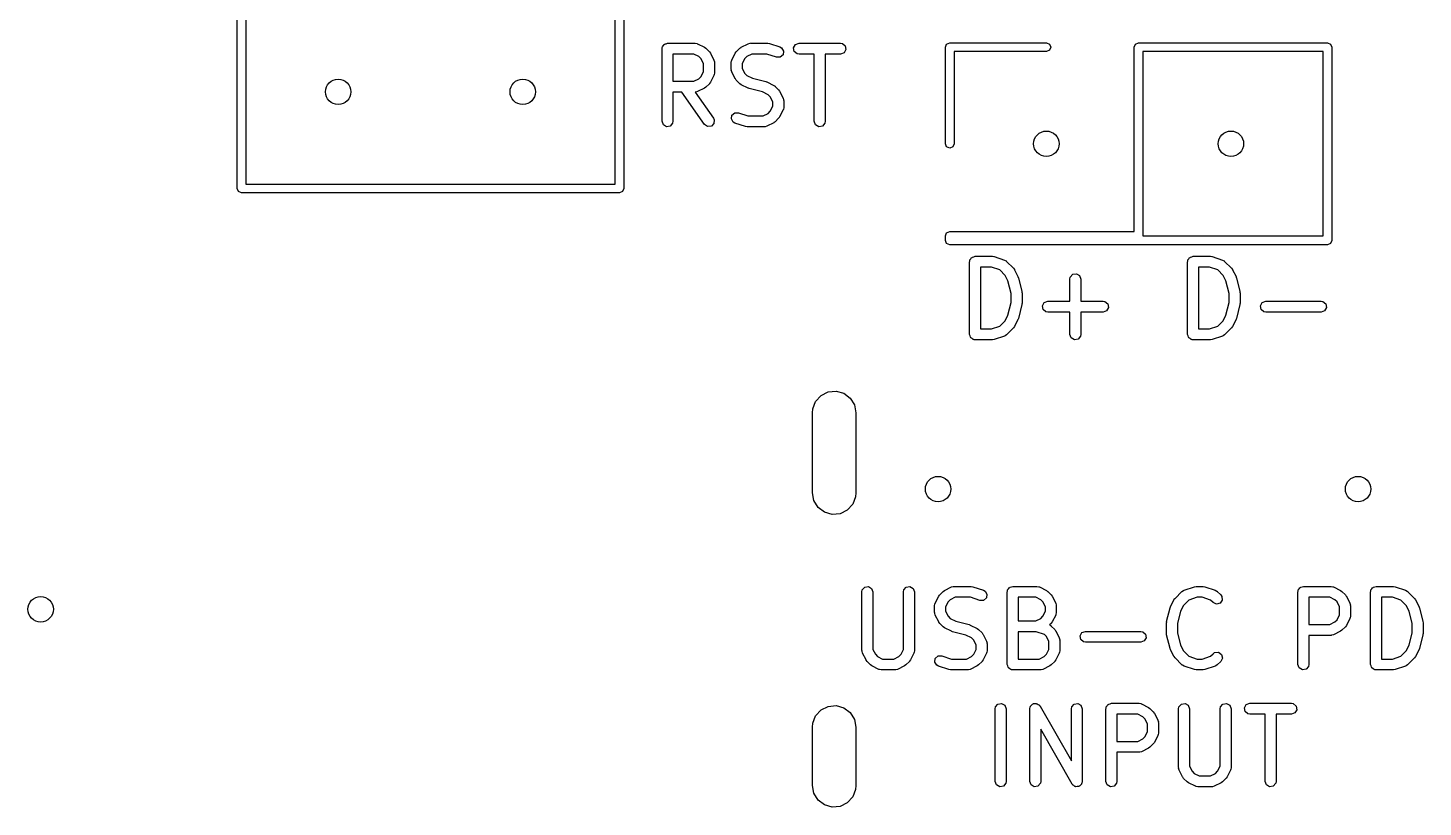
# Model space of a CAD drawing. Extents: x 0.22 to 1.79, y 0.29 to 2.17.
# Drawn here: x 0.393 to 1.149, y 0.293 to 0.715 of the extents above; entities that cross this region are included whole.
import ezdxf

# ---------------------------------------------------------------- set-up
doc = ezdxf.new("R2010")
doc.units = 0
doc.header["$MEASUREMENT"] = 0
doc.layers.add('BLACK', color=7, linetype='CONTINUOUS')

msp = doc.modelspace()

# ---------------------------------------------------------------- linework, layer by layer
at = {"layer": 'BLACK', "linetype": 'CONTINUOUS'}
for p, q in [((0.71122, 0.630512), (0.71122, 1.33051)), ((0.715945, 1.33287), (0.715945, 0.62815)), ((0.506496, 0.62815), (0.506496, 1.23051)), ((0.51122, 1.22815), (0.51122, 0.630512)), ((0.736684, 0.703878), (0.736752, 0.704262)), ((0.736684, 0.664508), (0.736684, 0.703878)), ((0.736729, 0.704391), (0.736795, 0.704505)), ((0.736752, 0.704262), (0.736729, 0.704391)), ((0.736795, 0.704505), (0.736862, 0.704888)), ((0.736862, 0.704888), (0.737355, 0.705476)), ((0.737355, 0.705476), (0.737739, 0.70614)), ((0.737739, 0.70614), (0.737989, 0.706232)), ((0.737989, 0.706232), (0.738161, 0.706436)), ((0.738161, 0.706436), (0.738916, 0.706569)), ((0.738916, 0.706569), (0.739637, 0.706831)), ((0.739637, 0.706831), (0.754635, 0.706831)), ((0.754635, 0.706831), (0.755645, 0.706653)), ((0.755645, 0.706653), (0.75578, 0.70654)), ((0.75578, 0.70654), (0.755956, 0.706519)), ((0.755956, 0.706519), (0.759705, 0.704645)), ((0.759705, 0.704645), (0.760414, 0.704119)), ((0.760414, 0.704119), (0.760473, 0.704092)), ((0.760473, 0.704092), (0.762347, 0.702217)), ((0.776919, 0.702217), (0.778794, 0.704092)), ((0.778794, 0.704092), (0.779517, 0.704598)), ((0.779517, 0.704598), (0.779561, 0.704645)), ((0.779561, 0.704645), (0.783311, 0.706519)), ((0.783311, 0.706519), (0.784294, 0.706812)), ((0.784294, 0.706812), (0.784465, 0.706771)), ((0.784465, 0.706771), (0.784631, 0.706831)), ((0.784631, 0.706831), (0.794005, 0.706831)), ((0.794005, 0.706831), (0.794875, 0.706678)), ((0.794875, 0.706678), (0.794939, 0.70668)), ((0.794939, 0.70668), (0.800563, 0.704805)), ((0.800563, 0.704805), (0.801465, 0.704317)), ((0.801465, 0.704317), (0.802522, 0.702596)), ((0.80797, 0.704391), (0.80898, 0.70614)), ((0.808321, 0.702402), (0.80797, 0.704391)), ((0.80898, 0.70614), (0.810878, 0.706831)), ((0.810878, 0.706831), (0.833375, 0.706831)), ((0.833375, 0.706831), (0.834385, 0.706653)), ((0.834385, 0.706653), (0.835932, 0.705355)), ((0.836283, 0.703366), (0.835273, 0.701617)), ((0.835932, 0.705355), (0.836283, 0.703366)), ((0.890157, 0.704724), (0.890849, 0.706395)), ((0.890157, 0.652362), (0.890157, 0.704724)), ((0.890849, 0.706395), (0.89252, 0.707087)), ((0.89252, 0.707087), (0.944882, 0.707087)), ((0.944882, 0.707087), (0.946552, 0.706395)), ((0.946552, 0.703054), (0.944882, 0.702362)), ((0.946552, 0.706395), (0.947244, 0.704724)), ((0.947244, 0.704724), (0.946552, 0.703054)), ((0.99252, 0.704724), (0.993212, 0.706395)), ((0.99252, 0.604724), (0.99252, 0.704724)), ((0.993212, 0.706395), (0.994882, 0.707087)), ((0.994882, 0.707087), (1.09724, 0.707087)), ((1.09724, 0.707087), (1.09891, 0.706395)), ((1.09891, 0.706395), (1.09961, 0.704724)), ((1.09961, 0.704724), (1.09961, 0.6)), ((0.753938, 0.700926), (0.74259, 0.700926)), ((0.74259, 0.700926), (0.74259, 0.686209)), ((0.756636, 0.699577), (0.753938, 0.700926)), ((0.757833, 0.69838), (0.756636, 0.699577)), ((0.759181, 0.695682), (0.757833, 0.69838)), ((0.759181, 0.691452), (0.759181, 0.695682)), ((0.762347, 0.702217), (0.762854, 0.701494)), ((0.762854, 0.701494), (0.7629, 0.701449)), ((0.7629, 0.701449), (0.764775, 0.6977)), ((0.764775, 0.6977), (0.765068, 0.696717)), ((0.765068, 0.696717), (0.765026, 0.696545)), ((0.765026, 0.696545), (0.765087, 0.696379)), ((0.765087, 0.696379), (0.765087, 0.690755)), ((0.77418, 0.696379), (0.774358, 0.697389)), ((0.77418, 0.69263), (0.77418, 0.696379)), ((0.774358, 0.697389), (0.774471, 0.697525)), ((0.774471, 0.697525), (0.774491, 0.6977)), ((0.774491, 0.6977), (0.776366, 0.701449)), ((0.776366, 0.701449), (0.776892, 0.702159)), ((0.776892, 0.702159), (0.776919, 0.702217)), ((0.781434, 0.69838), (0.780085, 0.695682)), ((0.780085, 0.695682), (0.780085, 0.693327)), ((0.782631, 0.699577), (0.781434, 0.69838)), ((0.785328, 0.700926), (0.782631, 0.699577)), ((0.793526, 0.700926), (0.785328, 0.700926)), ((0.798696, 0.699202), (0.793526, 0.700926)), ((0.800715, 0.699258), (0.798696, 0.699202)), ((0.802226, 0.700598), (0.800715, 0.699258)), ((0.802522, 0.702596), (0.802226, 0.700598)), ((0.809868, 0.701104), (0.808321, 0.702402)), ((0.810878, 0.700926), (0.809868, 0.701104)), ((0.819174, 0.700926), (0.810878, 0.700926)), ((0.819174, 0.664508), (0.819174, 0.700926)), ((0.833375, 0.700926), (0.825079, 0.700926)), ((0.825079, 0.700926), (0.825079, 0.664508)), ((0.835273, 0.701617), (0.833375, 0.700926)), ((0.944882, 0.702362), (0.894882, 0.702362)), ((0.894882, 0.702362), (0.894882, 0.652362)), ((0.997244, 0.702362), (0.997244, 0.602362)), ((1.09488, 0.702362), (0.997244, 0.702362)), ((1.09488, 0.602362), (1.09488, 0.702362)), ((0.756635, 0.687558), (0.757833, 0.688755)), ((0.757833, 0.688755), (0.759181, 0.691452)), ((0.764775, 0.689435), (0.7629, 0.685685)), ((0.764795, 0.68961), (0.764775, 0.689435)), ((0.764909, 0.689745), (0.764795, 0.68961)), ((0.765087, 0.690755), (0.764909, 0.689745)), ((0.77424, 0.692464), (0.77418, 0.69263)), ((0.774199, 0.692292), (0.77424, 0.692464)), ((0.774491, 0.691309), (0.774199, 0.692292)), ((0.776366, 0.68756), (0.774491, 0.691309)), ((0.780085, 0.693327), (0.781434, 0.690629)), ((0.781434, 0.690629), (0.782631, 0.689432)), ((0.782631, 0.689432), (0.785662, 0.687917)), ((0.785662, 0.687917), (0.792847, 0.686121)), ((0.74259, 0.686209), (0.753938, 0.686209)), ((0.747473, 0.680303), (0.74259, 0.680303)), ((0.74259, 0.680303), (0.74259, 0.664508)), ((0.759715, 0.662815), (0.747473, 0.680303)), ((0.753938, 0.686209), (0.756635, 0.687558)), ((0.754801, 0.680364), (0.754672, 0.680317)), ((0.754672, 0.680317), (0.764553, 0.666202)), ((0.754973, 0.680323), (0.754801, 0.680364)), ((0.755956, 0.680615), (0.754973, 0.680323)), ((0.759705, 0.68249), (0.755956, 0.680615)), ((0.759749, 0.682537), (0.759705, 0.68249)), ((0.760473, 0.683043), (0.759749, 0.682537)), ((0.762347, 0.684918), (0.760473, 0.683043)), ((0.762374, 0.684976), (0.762347, 0.684918)), ((0.7629, 0.685685), (0.762374, 0.684976)), ((0.776413, 0.687516), (0.776366, 0.68756)), ((0.776919, 0.686792), (0.776413, 0.687516)), ((0.778794, 0.684918), (0.776919, 0.686792)), ((0.778852, 0.68489), (0.778794, 0.684918)), ((0.779561, 0.684365), (0.778852, 0.68489)), ((0.783311, 0.68249), (0.779561, 0.684365)), ((0.78345, 0.682474), (0.783311, 0.68249)), ((0.783915, 0.682266), (0.78345, 0.682474)), ((0.7911, 0.68047), (0.783915, 0.682266)), ((0.794131, 0.678955), (0.7911, 0.68047)), ((0.792847, 0.686121), (0.793312, 0.685913)), ((0.793312, 0.685913), (0.793451, 0.685897)), ((0.793451, 0.685897), (0.7972, 0.684022)), ((0.7972, 0.684022), (0.797909, 0.683496)), ((0.797909, 0.683496), (0.797968, 0.683469)), ((0.797968, 0.683469), (0.799843, 0.681594)), ((0.799843, 0.681594), (0.800349, 0.680871)), ((0.800349, 0.680871), (0.800396, 0.680827)), ((0.800396, 0.680827), (0.80227, 0.677078)), ((0.795328, 0.677757), (0.794131, 0.678955)), ((0.796677, 0.67506), (0.795328, 0.677757)), ((0.796677, 0.672705), (0.796677, 0.67506)), ((0.80227, 0.677078), (0.802563, 0.676095)), ((0.802563, 0.676095), (0.802522, 0.675923)), ((0.802522, 0.675923), (0.802582, 0.675757)), ((0.802582, 0.675757), (0.802582, 0.672007)), ((0.764553, 0.666202), (0.764986, 0.665272)), ((0.764986, 0.665272), (0.76481, 0.66326)), ((0.774239, 0.665791), (0.774536, 0.667789)), ((0.775297, 0.66407), (0.774239, 0.665791)), ((0.774536, 0.667789), (0.776047, 0.669129)), ((0.776047, 0.669129), (0.778066, 0.669184)), ((0.778066, 0.669184), (0.783236, 0.667461)), ((0.783236, 0.667461), (0.791433, 0.667461)), ((0.791433, 0.667461), (0.794131, 0.66881)), ((0.794131, 0.66881), (0.795328, 0.670007)), ((0.795328, 0.670007), (0.796677, 0.672705)), ((0.799843, 0.66617), (0.797968, 0.664295)), ((0.79987, 0.666228), (0.799843, 0.66617)), ((0.800396, 0.666937), (0.79987, 0.666228)), ((0.80227, 0.670687), (0.800396, 0.666937)), ((0.802291, 0.670862), (0.80227, 0.670687)), ((0.802404, 0.670998), (0.802291, 0.670862)), ((0.802582, 0.672007), (0.802404, 0.670998)), ((0.737375, 0.66261), (0.736684, 0.664508)), ((0.739124, 0.6616), (0.737375, 0.66261)), ((0.741113, 0.661951), (0.739124, 0.6616)), ((0.742412, 0.663498), (0.741113, 0.661951)), ((0.74259, 0.664508), (0.742412, 0.663498)), ((0.76137, 0.661656), (0.759715, 0.662815)), ((0.763382, 0.661832), (0.76137, 0.661656)), ((0.76481, 0.66326), (0.763382, 0.661832)), ((0.776199, 0.663582), (0.775297, 0.66407)), ((0.781823, 0.661707), (0.776199, 0.663582)), ((0.781887, 0.661709), (0.781823, 0.661707)), ((0.782757, 0.661556), (0.781887, 0.661709)), ((0.79213, 0.661556), (0.782757, 0.661556)), ((0.792296, 0.661616), (0.79213, 0.661556)), ((0.792468, 0.661575), (0.792296, 0.661616)), ((0.793451, 0.661867), (0.792468, 0.661575)), ((0.7972, 0.663742), (0.793451, 0.661867)), ((0.797245, 0.663789), (0.7972, 0.663742)), ((0.797968, 0.664295), (0.797245, 0.663789)), ((0.819865, 0.66261), (0.819174, 0.664508)), ((0.821614, 0.6616), (0.819865, 0.66261)), ((0.823603, 0.661951), (0.821614, 0.6616)), ((0.824901, 0.663498), (0.823603, 0.661951)), ((0.825079, 0.664508), (0.824901, 0.663498)), ((0.890849, 0.650692), (0.890157, 0.652362)), ((0.89252, 0.65), (0.890849, 0.650692)), ((0.89419, 0.650692), (0.89252, 0.65)), ((0.894882, 0.652362), (0.89419, 0.650692)), ((0.507188, 0.626479), (0.506496, 0.62815)), ((0.506496, 0.62815), (0.506496, 0.62815)), ((0.51122, 0.630512), (0.71122, 0.630512)), ((0.715945, 0.62815), (0.715253, 0.626479)), ((0.508858, 0.625787), (0.507188, 0.626479)), ((0.713583, 0.625787), (0.508858, 0.625787)), ((0.715253, 0.626479), (0.713583, 0.625787)), ((0.890849, 0.604033), (0.89252, 0.604724)), ((0.89252, 0.604724), (0.99252, 0.604724)), ((0.890157, 0.602362), (0.890849, 0.604033)), ((0.890157, 0.6), (0.890157, 0.602362)), ((0.890849, 0.59833), (0.890157, 0.6)), ((0.89252, 0.597638), (0.890849, 0.59833)), ((1.09724, 0.597638), (0.89252, 0.597638)), ((0.997244, 0.602362), (1.09488, 0.602362)), ((1.09891, 0.59833), (1.09724, 0.597638)), ((1.09961, 0.6), (1.09891, 0.59833)), ((0.903487, 0.589403), (0.90398, 0.589991)), ((0.90398, 0.589991), (0.904364, 0.590655)), ((0.904364, 0.590655), (0.904614, 0.590746)), ((0.904614, 0.590746), (0.904785, 0.59095)), ((0.904785, 0.59095), (0.905541, 0.591083)), ((0.905541, 0.591083), (0.906262, 0.591346)), ((0.906262, 0.591346), (0.915636, 0.591346)), ((0.915636, 0.591346), (0.916505, 0.591192)), ((0.916505, 0.591192), (0.916569, 0.591194)), ((0.916569, 0.591194), (0.922194, 0.589319)), ((1.0216, 0.589403), (1.02209, 0.589991)), ((1.02209, 0.589991), (1.02247, 0.590655)), ((1.02247, 0.590655), (1.02272, 0.590746)), ((1.02272, 0.590746), (1.0229, 0.59095)), ((1.0229, 0.59095), (1.02365, 0.591083)), ((1.02365, 0.591083), (1.02437, 0.591346)), ((1.02437, 0.591346), (1.03375, 0.591346)), ((1.03375, 0.591346), (1.03462, 0.591192)), ((1.03462, 0.591192), (1.03468, 0.591194)), ((1.03468, 0.591194), (1.0403, 0.589319)), ((0.903309, 0.588393), (0.903377, 0.588776)), ((0.903309, 0.549023), (0.903309, 0.588393)), ((0.903354, 0.588906), (0.903419, 0.589019)), ((0.903377, 0.588776), (0.903354, 0.588906)), ((0.903419, 0.589019), (0.903487, 0.589403)), ((0.915156, 0.58544), (0.909214, 0.58544)), ((0.909214, 0.58544), (0.909214, 0.551976)), ((0.919665, 0.583937), (0.915156, 0.58544)), ((0.922583, 0.58102), (0.919665, 0.583937)), ((0.922194, 0.589319), (0.923095, 0.588831)), ((0.923095, 0.588831), (0.923188, 0.588681)), ((0.923188, 0.588681), (0.923348, 0.588606)), ((0.923348, 0.588606), (0.927097, 0.584857)), ((0.927097, 0.584857), (0.927604, 0.584133)), ((0.927604, 0.584133), (0.92765, 0.584089)), ((0.92765, 0.584089), (0.929525, 0.58034)), ((1.02142, 0.588393), (1.02149, 0.588776)), ((1.02142, 0.549023), (1.02142, 0.588393)), ((1.02146, 0.588906), (1.02153, 0.589019)), ((1.02149, 0.588776), (1.02146, 0.588906)), ((1.02153, 0.589019), (1.0216, 0.589403)), ((1.03327, 0.58544), (1.02732, 0.58544)), ((1.02732, 0.58544), (1.02732, 0.551976)), ((1.03778, 0.583937), (1.03327, 0.58544)), ((1.04069, 0.58102), (1.03778, 0.583937)), ((1.0403, 0.589319), (1.04121, 0.588831)), ((1.04121, 0.588831), (1.0413, 0.588681)), ((1.0413, 0.588681), (1.04146, 0.588606)), ((1.04146, 0.588606), (1.04521, 0.584857)), ((1.04521, 0.584857), (1.04571, 0.584133)), ((1.04571, 0.584133), (1.04576, 0.584089)), ((1.04576, 0.584089), (1.04764, 0.58034)), ((0.924098, 0.577989), (0.922583, 0.58102)), ((0.925806, 0.571157), (0.924098, 0.577989)), ((0.929525, 0.58034), (0.92967, 0.579851)), ((0.92967, 0.579851), (0.929749, 0.579735)), ((0.929749, 0.579735), (0.931624, 0.572236)), ((0.957677, 0.579019), (0.957855, 0.580029)), ((0.957677, 0.566974), (0.957677, 0.579019)), ((0.957855, 0.580029), (0.959154, 0.581576)), ((0.959154, 0.581576), (0.961143, 0.581927)), ((0.961143, 0.581927), (0.962892, 0.580917)), ((0.962892, 0.580917), (0.963583, 0.579019)), ((0.963583, 0.579019), (0.963583, 0.566974)), ((1.04221, 0.577989), (1.04069, 0.58102)), ((1.04392, 0.571157), (1.04221, 0.577989)), ((1.04764, 0.58034), (1.04778, 0.579851)), ((1.04778, 0.579851), (1.04786, 0.579735)), ((1.04786, 0.579735), (1.04973, 0.572236)), ((0.925806, 0.566259), (0.925806, 0.571157)), ((0.931624, 0.572236), (0.931665, 0.571648)), ((0.931665, 0.571648), (0.931712, 0.57152)), ((0.931712, 0.57152), (0.931712, 0.565896)), ((0.943734, 0.566283), (0.945632, 0.566974)), ((0.945632, 0.566974), (0.957677, 0.566974)), ((0.963583, 0.566974), (0.975628, 0.566974)), ((0.975628, 0.566974), (0.976638, 0.566796)), ((1.04392, 0.566259), (1.04392, 0.571157)), ((1.04973, 0.572236), (1.04978, 0.571648)), ((1.04978, 0.571648), (1.04982, 0.57152)), ((1.04982, 0.57152), (1.04982, 0.565896)), ((1.06184, 0.566283), (1.06374, 0.566974)), ((1.06374, 0.566974), (1.09374, 0.566974)), ((1.09374, 0.566974), (1.09475, 0.566796)), ((0.922583, 0.556396), (0.924098, 0.559427)), ((0.924098, 0.559427), (0.925806, 0.566259)), ((0.931624, 0.56518), (0.929749, 0.557681)), ((0.931712, 0.565896), (0.931609, 0.565315)), ((0.931609, 0.565315), (0.931624, 0.56518)), ((0.942724, 0.564534), (0.943734, 0.566283)), ((0.943075, 0.562545), (0.942724, 0.564534)), ((0.944622, 0.561246), (0.943075, 0.562545)), ((0.945632, 0.561068), (0.944622, 0.561246)), ((0.957677, 0.561068), (0.945632, 0.561068)), ((0.957677, 0.549023), (0.957677, 0.561068)), ((0.975628, 0.561068), (0.963583, 0.561068)), ((0.963583, 0.561068), (0.963583, 0.549023)), ((0.977526, 0.561759), (0.975628, 0.561068)), ((0.976638, 0.566796), (0.978185, 0.565497)), ((0.978536, 0.563508), (0.977526, 0.561759)), ((0.978185, 0.565497), (0.978536, 0.563508)), ((1.04069, 0.556396), (1.04221, 0.559427)), ((1.04221, 0.559427), (1.04392, 0.566259)), ((1.04973, 0.56518), (1.04786, 0.557681)), ((1.04982, 0.565896), (1.04972, 0.565315)), ((1.04972, 0.565315), (1.04973, 0.56518)), ((1.06083, 0.564534), (1.06184, 0.566283)), ((1.06118, 0.562545), (1.06083, 0.564534)), ((1.06273, 0.561246), (1.06118, 0.562545)), ((1.06374, 0.561068), (1.06273, 0.561246)), ((1.09374, 0.561068), (1.06374, 0.561068)), ((1.09564, 0.561759), (1.09374, 0.561068)), ((1.09475, 0.566796), (1.0963, 0.565497)), ((1.09665, 0.563508), (1.09564, 0.561759)), ((1.0963, 0.565497), (1.09665, 0.563508)), ((0.909214, 0.551976), (0.915156, 0.551976)), ((0.915156, 0.551976), (0.919665, 0.553478)), ((0.919665, 0.553478), (0.922583, 0.556396)), ((0.927097, 0.552559), (0.923348, 0.54881)), ((0.927125, 0.552618), (0.927097, 0.552559)), ((0.92765, 0.553327), (0.927125, 0.552618)), ((0.929525, 0.557076), (0.92765, 0.553327)), ((0.929541, 0.557215), (0.929525, 0.557076)), ((0.929749, 0.557681), (0.929541, 0.557215)), ((1.02732, 0.551976), (1.03327, 0.551976)), ((1.03327, 0.551976), (1.03778, 0.553478)), ((1.03778, 0.553478), (1.04069, 0.556396)), ((1.04521, 0.552559), (1.04146, 0.54881)), ((1.04523, 0.552618), (1.04521, 0.552559)), ((1.04576, 0.553327), (1.04523, 0.552618)), ((1.04764, 0.557076), (1.04576, 0.553327)), ((1.04765, 0.557215), (1.04764, 0.557076)), ((1.04786, 0.557681), (1.04765, 0.557215)), ((0.903571, 0.548302), (0.903309, 0.549023)), ((0.903705, 0.547546), (0.903571, 0.548302)), ((0.903909, 0.547375), (0.903705, 0.547546)), ((0.904, 0.547125), (0.903909, 0.547375)), ((0.904664, 0.546741), (0.904, 0.547125)), ((0.905252, 0.546248), (0.904664, 0.546741)), ((0.905635, 0.546181), (0.905252, 0.546248)), ((0.905749, 0.546115), (0.905635, 0.546181)), ((0.905878, 0.546138), (0.905749, 0.546115)), ((0.906262, 0.54607), (0.905878, 0.546138)), ((0.915636, 0.54607), (0.906262, 0.54607)), ((0.915696, 0.546092), (0.915636, 0.54607)), ((0.916569, 0.546222), (0.915696, 0.546092)), ((0.922194, 0.548096), (0.916569, 0.546222)), ((0.922332, 0.548206), (0.922194, 0.548096)), ((0.922508, 0.548222), (0.922332, 0.548206)), ((0.923348, 0.54881), (0.922508, 0.548222)), ((0.958368, 0.547125), (0.957677, 0.549023)), ((0.960117, 0.546115), (0.958368, 0.547125)), ((0.962106, 0.546466), (0.960117, 0.546115)), ((0.963405, 0.548013), (0.962106, 0.546466)), ((0.963583, 0.549023), (0.963405, 0.548013)), ((1.02168, 0.548302), (1.02142, 0.549023)), ((1.02181, 0.547546), (1.02168, 0.548302)), ((1.02202, 0.547375), (1.02181, 0.547546)), ((1.02211, 0.547125), (1.02202, 0.547375)), ((1.02277, 0.546741), (1.02211, 0.547125)), ((1.02336, 0.546248), (1.02277, 0.546741)), ((1.02375, 0.546181), (1.02336, 0.546248)), ((1.02386, 0.546115), (1.02375, 0.546181)), ((1.02399, 0.546138), (1.02386, 0.546115)), ((1.02437, 0.54607), (1.02399, 0.546138)), ((1.03375, 0.54607), (1.02437, 0.54607)), ((1.03381, 0.546092), (1.03375, 0.54607)), ((1.03468, 0.546222), (1.03381, 0.546092)), ((1.0403, 0.548096), (1.03468, 0.546222)), ((1.04044, 0.548206), (1.0403, 0.548096)), ((1.04062, 0.548222), (1.04044, 0.548206)), ((1.04146, 0.54881), (1.04062, 0.548222)), ((0.819879, 0.512714), (0.822804, 0.515921)), ((0.822804, 0.515921), (0.826689, 0.517856)), ((0.826689, 0.517856), (0.831011, 0.518257)), ((0.831011, 0.518257), (0.835186, 0.517069)), ((0.835186, 0.517069), (0.83865, 0.514453)), ((0.83865, 0.514453), (0.840935, 0.510763)), ((0.81811, 0.506496), (0.818311, 0.508666)), ((0.81811, 0.463189), (0.81811, 0.506496)), ((0.818311, 0.508666), (0.819879, 0.512714)), ((0.840935, 0.510763), (0.841732, 0.506496)), ((0.841732, 0.506496), (0.841732, 0.463189)), ((0.818908, 0.458922), (0.81811, 0.463189)), ((0.841732, 0.463189), (0.841531, 0.461019)), ((0.821193, 0.455232), (0.818908, 0.458922)), ((0.824657, 0.452616), (0.821193, 0.455232)), ((0.837039, 0.453764), (0.833154, 0.451829)), ((0.839963, 0.456971), (0.837039, 0.453764)), ((0.841531, 0.461019), (0.839963, 0.456971)), ((0.828831, 0.451428), (0.824657, 0.452616)), ((0.833154, 0.451829), (0.828831, 0.451428)), ((0.845004, 0.409456), (0.845182, 0.410466)), ((0.845004, 0.377585), (0.845004, 0.409456)), ((0.845182, 0.410466), (0.84648, 0.412013)), ((0.84648, 0.412013), (0.848469, 0.412364)), ((0.848469, 0.412364), (0.850218, 0.411354)), ((0.850218, 0.411354), (0.850909, 0.409456)), ((0.850909, 0.409456), (0.850909, 0.378282)), ((0.867501, 0.409456), (0.867679, 0.410466)), ((0.867501, 0.378282), (0.867501, 0.409456)), ((0.867679, 0.410466), (0.868977, 0.412013)), ((0.868977, 0.412013), (0.870966, 0.412364)), ((0.870966, 0.412364), (0.872716, 0.411354)), ((0.872716, 0.411354), (0.873406, 0.409456)), ((0.873406, 0.409456), (0.873406, 0.377585)), ((0.887113, 0.407794), (0.888988, 0.409669)), ((0.888988, 0.409669), (0.889711, 0.410175)), ((0.889711, 0.410175), (0.889756, 0.410222)), ((0.889756, 0.410222), (0.893505, 0.412097)), ((0.893505, 0.412097), (0.894488, 0.412389)), ((0.894488, 0.412389), (0.89466, 0.412348)), ((0.89466, 0.412348), (0.894826, 0.412409)), ((0.894826, 0.412409), (0.904199, 0.412409)), ((0.904199, 0.412409), (0.905069, 0.412255)), ((0.905069, 0.412255), (0.905133, 0.412257)), ((0.905133, 0.412257), (0.910757, 0.410382)), ((0.910757, 0.410382), (0.911659, 0.409894)), ((0.911659, 0.409894), (0.912717, 0.408173)), ((0.923744, 0.409456), (0.923811, 0.409839)), ((0.923744, 0.370086), (0.923744, 0.409456)), ((0.923789, 0.409969), (0.923854, 0.410082)), ((0.923811, 0.409839), (0.923789, 0.409969)), ((0.923854, 0.410082), (0.923922, 0.410466)), ((0.923922, 0.410466), (0.924415, 0.411054)), ((0.924415, 0.411054), (0.924799, 0.411718)), ((0.924799, 0.411718), (0.925049, 0.411809)), ((0.925049, 0.411809), (0.92522, 0.412013)), ((0.92522, 0.412013), (0.925976, 0.412146)), ((0.925976, 0.412146), (0.926697, 0.412409)), ((0.926697, 0.412409), (0.93982, 0.412409)), ((0.93982, 0.412409), (0.94083, 0.412231)), ((0.94083, 0.412231), (0.940965, 0.412117)), ((0.940965, 0.412117), (0.941141, 0.412097)), ((0.941141, 0.412097), (0.94489, 0.410222)), ((0.94489, 0.410222), (0.945599, 0.409696)), ((0.945599, 0.409696), (0.945657, 0.409669)), ((0.945657, 0.409669), (0.947532, 0.407794)), ((1.0146, 0.40592), (1.01835, 0.409669)), ((1.01835, 0.409669), (1.01919, 0.410257)), ((1.01919, 0.410257), (1.01936, 0.410273)), ((1.01936, 0.410273), (1.0195, 0.410382)), ((1.0195, 0.410382), (1.02513, 0.412257)), ((1.02513, 0.412257), (1.026, 0.412387)), ((1.026, 0.412387), (1.02606, 0.412409)), ((1.02606, 0.412409), (1.02981, 0.412409)), ((1.02981, 0.412409), (1.03068, 0.412255)), ((1.03068, 0.412255), (1.03074, 0.412257)), ((1.03074, 0.412257), (1.03637, 0.410382)), ((1.03637, 0.410382), (1.03727, 0.409894)), ((1.03727, 0.409894), (1.03736, 0.409744)), ((1.03736, 0.409744), (1.03752, 0.409669)), ((1.03752, 0.409669), (1.0394, 0.407794)), ((1.08122, 0.409456), (1.08129, 0.409839)), ((1.08122, 0.370086), (1.08122, 0.409456)), ((1.08127, 0.409969), (1.08133, 0.410082)), ((1.08129, 0.409839), (1.08127, 0.409969)), ((1.08133, 0.410082), (1.0814, 0.410466)), ((1.0814, 0.410466), (1.0819, 0.411054)), ((1.0819, 0.411054), (1.08228, 0.411718)), ((1.08228, 0.411718), (1.08253, 0.411809)), ((1.08253, 0.411809), (1.0827, 0.412013)), ((1.0827, 0.412013), (1.08346, 0.412146)), ((1.08346, 0.412146), (1.08418, 0.412409)), ((1.08418, 0.412409), (1.09918, 0.412409)), ((1.09918, 0.412409), (1.10018, 0.412231)), ((1.10018, 0.412231), (1.10032, 0.412117)), ((1.10032, 0.412117), (1.1005, 0.412097)), ((1.1005, 0.412097), (1.10425, 0.410222)), ((1.10425, 0.410222), (1.10495, 0.409696)), ((1.10495, 0.409696), (1.10501, 0.409669)), ((1.10501, 0.409669), (1.10689, 0.407794)), ((1.12059, 0.409456), (1.12066, 0.409839)), ((1.12059, 0.370086), (1.12059, 0.409456)), ((1.12064, 0.409969), (1.1207, 0.410082)), ((1.12066, 0.409839), (1.12064, 0.409969)), ((1.1207, 0.410082), (1.12077, 0.410466)), ((1.12077, 0.410466), (1.12127, 0.411054)), ((1.12127, 0.411054), (1.12165, 0.411718)), ((1.12165, 0.411718), (1.1219, 0.411809)), ((1.1219, 0.411809), (1.12207, 0.412013)), ((1.12207, 0.412013), (1.12283, 0.412146)), ((1.12283, 0.412146), (1.12355, 0.412409)), ((1.12355, 0.412409), (1.13292, 0.412409)), ((1.13292, 0.412409), (1.13379, 0.412255)), ((1.13379, 0.412255), (1.13385, 0.412257)), ((1.13385, 0.412257), (1.13948, 0.410382)), ((1.13948, 0.410382), (1.14038, 0.409894)), ((1.14038, 0.409894), (1.14047, 0.409744)), ((1.14047, 0.409744), (1.14063, 0.409669)), ((1.14063, 0.409669), (1.14438, 0.40592)), ((0.884374, 0.401957), (0.884552, 0.402967)), ((0.884374, 0.398207), (0.884374, 0.401957)), ((0.884552, 0.402967), (0.884665, 0.403102)), ((0.884665, 0.403102), (0.884686, 0.403277)), ((0.884686, 0.403277), (0.88656, 0.407027)), ((0.88656, 0.407027), (0.887086, 0.407736)), ((0.887086, 0.407736), (0.887113, 0.407794)), ((0.891628, 0.403957), (0.890279, 0.40126)), ((0.890279, 0.40126), (0.890279, 0.398904)), ((0.892825, 0.405154), (0.891628, 0.403957)), ((0.895523, 0.406503), (0.892825, 0.405154)), ((0.90372, 0.406503), (0.895523, 0.406503)), ((0.90889, 0.40478), (0.90372, 0.406503)), ((0.910909, 0.404835), (0.90889, 0.40478)), ((0.91242, 0.406175), (0.910909, 0.404835)), ((0.912717, 0.408173), (0.91242, 0.406175)), ((0.939123, 0.406503), (0.929649, 0.406503)), ((0.929649, 0.406503), (0.929649, 0.393661)), ((0.94182, 0.405154), (0.939123, 0.406503)), ((0.943018, 0.403957), (0.94182, 0.405154)), ((0.944366, 0.40126), (0.943018, 0.403957)), ((0.944366, 0.398904), (0.944366, 0.40126)), ((0.947532, 0.407794), (0.948038, 0.407071)), ((0.948038, 0.407071), (0.948085, 0.407027)), ((0.948085, 0.407027), (0.94996, 0.403277)), ((0.94996, 0.403277), (0.950252, 0.402294)), ((0.950252, 0.402294), (0.950211, 0.402123)), ((0.950211, 0.402123), (0.950272, 0.401957)), ((0.950272, 0.401957), (0.950272, 0.398207)), ((1.01007, 0.393299), (1.01195, 0.400798)), ((1.01195, 0.400798), (1.01215, 0.401264)), ((1.01215, 0.401264), (1.01217, 0.401403)), ((1.01217, 0.401403), (1.01404, 0.405152)), ((1.01404, 0.405152), (1.01457, 0.405861)), ((1.01457, 0.405861), (1.0146, 0.40592)), ((1.01911, 0.402083), (1.0176, 0.399052)), ((1.02203, 0.405), (1.01911, 0.402083)), ((1.02654, 0.406503), (1.02203, 0.405)), ((1.02933, 0.406503), (1.02654, 0.406503)), ((1.03384, 0.405), (1.02933, 0.406503)), ((1.03522, 0.403619), (1.03384, 0.405)), ((1.03705, 0.402765), (1.03522, 0.403619)), ((1.039, 0.403288), (1.03705, 0.402765)), ((1.04016, 0.404942), (1.039, 0.403288)), ((1.0394, 0.407794), (1.03998, 0.406954)), ((1.03998, 0.406954), (1.04016, 0.404942)), ((1.09848, 0.406503), (1.08713, 0.406503)), ((1.08713, 0.406503), (1.08713, 0.391786)), ((1.10118, 0.405154), (1.09848, 0.406503)), ((1.10237, 0.403957), (1.10118, 0.405154)), ((1.10372, 0.40126), (1.10237, 0.403957)), ((1.10372, 0.39703), (1.10372, 0.40126)), ((1.10689, 0.407794), (1.10739, 0.407071)), ((1.10739, 0.407071), (1.10744, 0.407027)), ((1.10744, 0.407027), (1.10932, 0.403277)), ((1.10932, 0.403277), (1.10961, 0.402294)), ((1.10961, 0.402294), (1.10957, 0.402123)), ((1.10957, 0.402123), (1.10963, 0.401957)), ((1.10963, 0.401957), (1.10963, 0.396333)), ((1.13244, 0.406503), (1.1265, 0.406503)), ((1.1265, 0.406503), (1.1265, 0.373039)), ((1.13695, 0.405), (1.13244, 0.406503)), ((1.13987, 0.402083), (1.13695, 0.405)), ((1.14138, 0.399052), (1.13987, 0.402083)), ((1.14438, 0.40592), (1.14489, 0.405196)), ((1.14489, 0.405196), (1.14494, 0.405152)), ((1.14494, 0.405152), (1.14681, 0.401403)), ((1.14681, 0.401403), (1.14696, 0.400914)), ((1.14696, 0.400914), (1.14703, 0.400798)), ((1.14703, 0.400798), (1.14891, 0.393299)), ((0.884434, 0.398041), (0.884374, 0.398207)), ((0.884393, 0.39787), (0.884434, 0.398041)), ((0.884686, 0.396887), (0.884393, 0.39787)), ((0.88656, 0.393137), (0.884686, 0.396887)), ((0.886607, 0.393093), (0.88656, 0.393137)), ((0.887113, 0.39237), (0.886607, 0.393093)), ((0.890279, 0.398904), (0.891628, 0.396207)), ((0.891628, 0.396207), (0.892825, 0.39501)), ((0.892825, 0.39501), (0.895856, 0.393494)), ((0.895856, 0.393494), (0.903041, 0.391698)), ((0.929649, 0.393661), (0.939123, 0.393661)), ((0.939123, 0.393661), (0.94182, 0.39501)), ((0.94182, 0.39501), (0.943018, 0.396207)), ((0.943018, 0.396207), (0.944366, 0.398904)), ((0.948085, 0.393137), (0.947559, 0.392428)), ((0.94996, 0.396887), (0.948085, 0.393137)), ((0.94998, 0.397062), (0.94996, 0.396887)), ((0.950094, 0.397197), (0.94998, 0.397062)), ((0.950272, 0.398207), (0.950094, 0.397197)), ((1.00998, 0.392583), (1.01009, 0.393163)), ((1.01009, 0.393163), (1.01007, 0.393299)), ((1.0176, 0.399052), (1.01589, 0.39222)), ((1.09848, 0.391786), (1.10118, 0.393135)), ((1.10118, 0.393135), (1.10237, 0.394332)), ((1.10237, 0.394332), (1.10372, 0.39703)), ((1.10932, 0.395012), (1.10744, 0.391263)), ((1.10934, 0.395187), (1.10932, 0.395012)), ((1.10945, 0.395323), (1.10934, 0.395187)), ((1.10963, 0.396333), (1.10945, 0.395323)), ((1.14309, 0.39222), (1.14138, 0.399052)), ((1.14891, 0.393299), (1.14895, 0.392711)), ((0.888988, 0.390495), (0.887113, 0.39237)), ((0.889046, 0.390468), (0.888988, 0.390495)), ((0.889756, 0.389942), (0.889046, 0.390468)), ((0.893505, 0.388067), (0.889756, 0.389942)), ((0.893644, 0.388051), (0.893505, 0.388067)), ((0.894109, 0.387844), (0.893644, 0.388051)), ((0.901294, 0.386048), (0.894109, 0.387844)), ((0.904325, 0.384532), (0.901294, 0.386048)), ((0.903041, 0.391698), (0.903506, 0.391491)), ((0.903506, 0.391491), (0.903645, 0.391475)), ((0.903645, 0.391475), (0.907395, 0.3896)), ((0.907395, 0.3896), (0.908104, 0.389074)), ((0.908104, 0.389074), (0.908162, 0.389047)), ((0.908162, 0.389047), (0.910037, 0.387172)), ((0.910037, 0.387172), (0.910543, 0.386449)), ((0.910543, 0.386449), (0.91059, 0.386405)), ((0.91059, 0.386405), (0.912465, 0.382655)), ((0.939341, 0.387756), (0.929649, 0.387756)), ((0.929649, 0.387756), (0.929649, 0.373039)), ((0.943849, 0.386253), (0.939341, 0.387756)), ((0.944892, 0.38521), (0.943849, 0.386253)), ((0.947532, 0.39237), (0.94665, 0.391488)), ((0.94665, 0.391488), (0.94728, 0.391146)), ((0.94728, 0.391146), (0.947372, 0.390996)), ((0.947372, 0.390996), (0.947532, 0.390921)), ((0.947559, 0.392428), (0.947532, 0.39237)), ((0.947532, 0.390921), (0.949407, 0.389047)), ((0.949407, 0.389047), (0.949913, 0.388324)), ((0.949913, 0.388324), (0.94996, 0.388279)), ((0.94996, 0.388279), (0.951835, 0.38453)), ((0.963159, 0.385597), (0.964169, 0.387346)), ((0.96351, 0.383608), (0.963159, 0.385597)), ((0.964169, 0.387346), (0.966067, 0.388037)), ((0.966067, 0.388037), (0.996063, 0.388037)), ((0.996063, 0.388037), (0.997073, 0.387859)), ((0.997073, 0.387859), (0.99862, 0.38656)), ((0.99862, 0.38656), (0.998971, 0.384571)), ((1.00998, 0.386959), (1.00998, 0.392583)), ((1.01003, 0.386831), (1.00998, 0.386959)), ((1.01007, 0.386243), (1.01003, 0.386831)), ((1.01195, 0.378744), (1.01007, 0.386243)), ((1.01589, 0.39222), (1.01589, 0.387322)), ((1.01589, 0.387322), (1.0176, 0.38049)), ((1.08713, 0.391786), (1.09848, 0.391786)), ((1.09918, 0.385881), (1.08713, 0.385881)), ((1.08713, 0.385881), (1.08713, 0.370086)), ((1.09934, 0.385941), (1.09918, 0.385881)), ((1.09951, 0.3859), (1.09934, 0.385941)), ((1.1005, 0.386193), (1.09951, 0.3859)), ((1.10425, 0.388067), (1.1005, 0.386193)), ((1.10429, 0.388114), (1.10425, 0.388067)), ((1.10501, 0.38862), (1.10429, 0.388114)), ((1.10689, 0.390495), (1.10501, 0.38862)), ((1.10691, 0.390554), (1.10689, 0.390495)), ((1.10744, 0.391263), (1.10691, 0.390554)), ((1.14138, 0.38049), (1.14309, 0.387322)), ((1.14309, 0.387322), (1.14309, 0.39222)), ((1.14891, 0.386243), (1.14703, 0.378744)), ((1.149, 0.386959), (1.14889, 0.386378)), ((1.14889, 0.386378), (1.14891, 0.386243)), ((1.14895, 0.392711), (1.149, 0.392583)), ((1.149, 0.392583), (1.149, 0.386959)), ((0.850909, 0.378282), (0.852258, 0.375585)), ((0.866152, 0.375585), (0.867501, 0.378282)), ((0.905522, 0.383335), (0.904325, 0.384532)), ((0.906871, 0.380637), (0.905522, 0.383335)), ((0.905522, 0.375585), (0.906871, 0.378282)), ((0.906871, 0.378282), (0.906871, 0.380637)), ((0.912465, 0.382655), (0.912757, 0.381672)), ((0.912757, 0.381672), (0.912716, 0.3815)), ((0.912716, 0.3815), (0.912776, 0.381334)), ((0.912776, 0.381334), (0.912776, 0.377585)), ((0.946241, 0.382512), (0.944892, 0.38521)), ((0.944892, 0.375585), (0.946241, 0.378282)), ((0.946241, 0.378282), (0.946241, 0.382512)), ((0.951835, 0.38453), (0.952127, 0.383547)), ((0.952127, 0.383547), (0.952086, 0.383375)), ((0.952086, 0.383375), (0.952147, 0.383209)), ((0.952147, 0.383209), (0.952147, 0.377585)), ((0.965057, 0.382309), (0.96351, 0.383608)), ((0.966067, 0.382131), (0.965057, 0.382309)), ((0.996063, 0.382131), (0.966067, 0.382131)), ((0.997961, 0.382822), (0.996063, 0.382131)), ((0.998971, 0.384571), (0.997961, 0.382822)), ((1.01202, 0.378628), (1.01195, 0.378744)), ((1.01217, 0.378139), (1.01202, 0.378628)), ((1.01404, 0.37439), (1.01217, 0.378139)), ((1.0176, 0.38049), (1.01911, 0.377459)), ((1.13987, 0.377459), (1.14138, 0.38049)), ((1.14681, 0.378139), (1.14494, 0.37439)), ((1.14683, 0.378278), (1.14681, 0.378139)), ((1.14703, 0.378744), (1.14683, 0.378278)), ((0.845064, 0.377419), (0.845004, 0.377585)), ((0.845023, 0.377247), (0.845064, 0.377419)), ((0.845315, 0.376264), (0.845023, 0.377247)), ((0.84719, 0.372515), (0.845315, 0.376264)), ((0.847237, 0.372471), (0.84719, 0.372515)), ((0.847743, 0.371748), (0.847237, 0.372471)), ((0.849618, 0.369873), (0.847743, 0.371748)), ((0.852258, 0.375585), (0.853455, 0.374387)), ((0.853455, 0.374387), (0.856153, 0.373039)), ((0.856153, 0.373039), (0.862258, 0.373039)), ((0.862258, 0.373039), (0.864955, 0.374387)), ((0.864955, 0.374387), (0.866152, 0.375585)), ((0.870667, 0.371748), (0.868792, 0.369873)), ((0.870694, 0.371806), (0.870667, 0.371748)), ((0.87122, 0.372515), (0.870694, 0.371806)), ((0.873095, 0.376264), (0.87122, 0.372515)), ((0.873115, 0.37644), (0.873095, 0.376264)), ((0.873228, 0.376575), (0.873115, 0.37644)), ((0.873406, 0.377585), (0.873228, 0.376575)), ((0.884434, 0.371369), (0.88473, 0.373367)), ((0.885491, 0.369648), (0.884434, 0.371369)), ((0.88473, 0.373367), (0.886241, 0.374707)), ((0.886241, 0.374707), (0.88826, 0.374762)), ((0.88826, 0.374762), (0.89343, 0.373039)), ((0.89343, 0.373039), (0.901628, 0.373039)), ((0.901628, 0.373039), (0.904325, 0.374387)), ((0.904325, 0.374387), (0.905522, 0.375585)), ((0.910037, 0.371748), (0.908162, 0.369873)), ((0.910064, 0.371806), (0.910037, 0.371748)), ((0.91059, 0.372515), (0.910064, 0.371806)), ((0.912465, 0.376264), (0.91059, 0.372515)), ((0.912485, 0.37644), (0.912465, 0.376264)), ((0.912598, 0.376575), (0.912485, 0.37644)), ((0.912776, 0.377585), (0.912598, 0.376575)), ((0.929649, 0.373039), (0.940998, 0.373039)), ((0.940998, 0.373039), (0.943695, 0.374387)), ((0.943695, 0.374387), (0.944892, 0.375585)), ((0.949407, 0.371748), (0.947532, 0.369873)), ((0.949434, 0.371806), (0.949407, 0.371748)), ((0.94996, 0.372515), (0.949434, 0.371806)), ((0.951835, 0.376264), (0.94996, 0.372515)), ((0.951855, 0.37644), (0.951835, 0.376264)), ((0.951969, 0.376575), (0.951855, 0.37644)), ((0.952147, 0.377585), (0.951969, 0.376575)), ((1.01409, 0.374345), (1.01404, 0.37439)), ((1.0146, 0.373622), (1.01409, 0.374345)), ((1.01835, 0.369873), (1.0146, 0.373622)), ((1.01911, 0.377459), (1.02203, 0.374541)), ((1.02203, 0.374541), (1.02654, 0.373039)), ((1.02654, 0.373039), (1.02933, 0.373039)), ((1.02933, 0.373039), (1.03384, 0.374541)), ((1.03384, 0.374541), (1.03522, 0.375923)), ((1.03522, 0.375923), (1.03606, 0.376512)), ((1.03606, 0.376512), (1.03807, 0.376688)), ((1.0394, 0.371748), (1.03752, 0.369873)), ((1.03807, 0.376688), (1.03973, 0.375529)), ((1.04025, 0.373578), (1.0394, 0.371748)), ((1.03973, 0.375529), (1.04025, 0.373578)), ((1.1265, 0.373039), (1.13244, 0.373039)), ((1.13244, 0.373039), (1.13695, 0.374541)), ((1.13695, 0.374541), (1.13987, 0.377459)), ((1.14438, 0.373622), (1.14063, 0.369873)), ((1.14441, 0.373681), (1.14438, 0.373622)), ((1.14494, 0.37439), (1.14441, 0.373681)), ((0.849676, 0.369846), (0.849618, 0.369873)), ((0.850386, 0.36932), (0.849676, 0.369846)), ((0.854135, 0.367445), (0.850386, 0.36932)), ((0.85431, 0.367425), (0.854135, 0.367445)), ((0.854446, 0.367311), (0.85431, 0.367425)), ((0.855456, 0.367133), (0.854446, 0.367311)), ((0.862955, 0.367133), (0.855456, 0.367133)), ((0.86312, 0.367194), (0.862955, 0.367133)), ((0.863292, 0.367152), (0.86312, 0.367194)), ((0.864275, 0.367445), (0.863292, 0.367152)), ((0.868025, 0.36932), (0.864275, 0.367445)), ((0.868069, 0.369366), (0.868025, 0.36932)), ((0.868792, 0.369873), (0.868069, 0.369366)), ((0.886393, 0.369159), (0.885491, 0.369648)), ((0.892017, 0.367285), (0.886393, 0.369159)), ((0.892081, 0.367286), (0.892017, 0.367285)), ((0.892951, 0.367133), (0.892081, 0.367286)), ((0.902325, 0.367133), (0.892951, 0.367133)), ((0.902491, 0.367194), (0.902325, 0.367133)), ((0.902662, 0.367152), (0.902491, 0.367194)), ((0.903645, 0.367445), (0.902662, 0.367152)), ((0.907395, 0.36932), (0.903645, 0.367445)), ((0.907439, 0.369366), (0.907395, 0.36932)), ((0.908162, 0.369873), (0.907439, 0.369366)), ((0.924006, 0.369365), (0.923744, 0.370086)), ((0.924139, 0.368609), (0.924006, 0.369365)), ((0.924344, 0.368438), (0.924139, 0.368609)), ((0.924435, 0.368188), (0.924344, 0.368438)), ((0.925099, 0.367804), (0.924435, 0.368188)), ((0.925687, 0.367311), (0.925099, 0.367804)), ((0.92607, 0.367244), (0.925687, 0.367311)), ((0.926184, 0.367178), (0.92607, 0.367244)), ((0.926313, 0.367201), (0.926184, 0.367178)), ((0.926697, 0.367133), (0.926313, 0.367201)), ((0.941695, 0.367133), (0.926697, 0.367133)), ((0.941861, 0.367194), (0.941695, 0.367133)), ((0.942032, 0.367152), (0.941861, 0.367194)), ((0.943015, 0.367445), (0.942032, 0.367152)), ((0.946765, 0.36932), (0.943015, 0.367445)), ((0.946809, 0.369366), (0.946765, 0.36932)), ((0.947532, 0.369873), (0.946809, 0.369366)), ((1.01851, 0.369798), (1.01835, 0.369873)), ((1.0186, 0.369648), (1.01851, 0.369798)), ((1.0195, 0.369159), (1.0186, 0.369648)), ((1.02513, 0.367285), (1.0195, 0.369159)), ((1.02519, 0.367286), (1.02513, 0.367285)), ((1.02606, 0.367133), (1.02519, 0.367286)), ((1.02981, 0.367133), (1.02606, 0.367133)), ((1.02987, 0.367155), (1.02981, 0.367133)), ((1.03074, 0.367285), (1.02987, 0.367155)), ((1.03637, 0.369159), (1.03074, 0.367285)), ((1.03651, 0.369269), (1.03637, 0.369159)), ((1.03668, 0.369285), (1.03651, 0.369269)), ((1.03752, 0.369873), (1.03668, 0.369285)), ((1.08192, 0.368188), (1.08122, 0.370086)), ((1.08366, 0.367178), (1.08192, 0.368188)), ((1.08565, 0.367529), (1.08366, 0.367178)), ((1.08695, 0.369076), (1.08565, 0.367529)), ((1.08713, 0.370086), (1.08695, 0.369076)), ((1.12086, 0.369365), (1.12059, 0.370086)), ((1.12099, 0.368609), (1.12086, 0.369365)), ((1.12119, 0.368438), (1.12099, 0.368609)), ((1.12129, 0.368188), (1.12119, 0.368438)), ((1.12195, 0.367804), (1.12129, 0.368188)), ((1.12254, 0.367311), (1.12195, 0.367804)), ((1.12292, 0.367244), (1.12254, 0.367311)), ((1.12303, 0.367178), (1.12292, 0.367244)), ((1.12316, 0.367201), (1.12303, 0.367178)), ((1.12355, 0.367133), (1.12316, 0.367201)), ((1.13292, 0.367133), (1.12355, 0.367133)), ((1.13298, 0.367155), (1.13292, 0.367133)), ((1.13385, 0.367285), (1.13298, 0.367155)), ((1.13948, 0.369159), (1.13385, 0.367285)), ((1.13962, 0.369269), (1.13948, 0.369159)), ((1.13979, 0.369285), (1.13962, 0.369269)), ((1.14063, 0.369873), (1.13979, 0.369285)), ((0.826689, 0.347384), (0.831011, 0.347784)), ((0.831011, 0.347784), (0.835186, 0.346596)), ((0.91736, 0.34708), (0.918659, 0.348627)), ((0.918659, 0.348627), (0.920648, 0.348978)), ((0.920648, 0.348978), (0.922397, 0.347968)), ((0.922397, 0.347968), (0.923088, 0.34607)), ((0.936332, 0.347558), (0.936917, 0.348044)), ((0.936917, 0.348044), (0.937406, 0.348627)), ((0.937406, 0.348627), (0.937675, 0.348675)), ((0.937675, 0.348675), (0.937885, 0.348849)), ((0.937885, 0.348849), (0.938646, 0.348846)), ((0.938646, 0.348846), (0.939395, 0.348978)), ((0.939395, 0.348978), (0.939632, 0.348841)), ((0.939632, 0.348841), (0.939905, 0.34884)), ((0.939905, 0.34884), (0.940486, 0.348349)), ((0.940486, 0.348349), (0.941145, 0.347968)), ((0.941145, 0.347968), (0.941238, 0.347712)), ((0.941238, 0.347712), (0.941446, 0.347535)), ((0.958605, 0.34708), (0.959903, 0.348627)), ((0.959903, 0.348627), (0.961893, 0.348978)), ((0.961893, 0.348978), (0.963642, 0.347968)), ((0.963642, 0.347968), (0.964333, 0.34607)), ((0.977846, 0.347668), (0.978229, 0.348332)), ((0.978229, 0.348332), (0.97848, 0.348423)), ((0.97848, 0.348423), (0.978651, 0.348627)), ((0.978651, 0.348627), (0.979407, 0.348761)), ((0.979407, 0.348761), (0.980127, 0.349023)), ((0.980127, 0.349023), (0.995126, 0.349023)), ((0.995126, 0.349023), (0.996136, 0.348845)), ((0.996136, 0.348845), (0.996271, 0.348731)), ((0.996271, 0.348731), (0.996446, 0.348711)), ((0.996446, 0.348711), (1.0002, 0.346836)), ((1.01672, 0.34708), (1.01802, 0.348627)), ((1.01802, 0.348627), (1.02001, 0.348978)), ((1.02001, 0.348978), (1.02176, 0.347968)), ((1.02176, 0.347968), (1.02245, 0.34607)), ((1.03922, 0.34708), (1.04052, 0.348627)), ((1.04052, 0.348627), (1.04251, 0.348978)), ((1.04251, 0.348978), (1.04426, 0.347968)), ((1.04426, 0.347968), (1.04495, 0.34607)), ((1.05221, 0.346583), (1.05322, 0.348332)), ((1.05322, 0.348332), (1.05512, 0.349023)), ((1.05512, 0.349023), (1.07762, 0.349023)), ((1.07762, 0.349023), (1.07863, 0.348845)), ((1.07863, 0.348845), (1.08017, 0.347546)), ((0.818311, 0.338194), (0.819879, 0.342241)), ((0.819879, 0.342241), (0.822804, 0.345449)), ((0.822804, 0.345449), (0.826689, 0.347384)), ((0.835186, 0.346596), (0.83865, 0.343981)), ((0.83865, 0.343981), (0.840935, 0.34029)), ((0.840935, 0.34029), (0.841732, 0.336024)), ((0.917182, 0.34607), (0.91736, 0.34708)), ((0.917182, 0.3067), (0.917182, 0.34607)), ((0.923088, 0.34607), (0.923088, 0.3067)), ((0.93593, 0.34607), (0.936108, 0.34708)), ((0.93593, 0.3067), (0.93593, 0.34607)), ((0.936108, 0.34708), (0.936283, 0.347289)), ((0.936283, 0.347289), (0.936332, 0.347558)), ((0.941446, 0.347535), (0.958427, 0.317819)), ((0.958427, 0.34607), (0.958605, 0.34708)), ((0.958427, 0.317819), (0.958427, 0.34607)), ((0.964333, 0.34607), (0.964333, 0.3067)), ((0.977175, 0.34607), (0.977242, 0.346454)), ((0.977175, 0.3067), (0.977175, 0.34607)), ((0.97722, 0.346583), (0.977285, 0.346696)), ((0.977242, 0.346454), (0.97722, 0.346583)), ((0.977285, 0.346696), (0.977353, 0.34708)), ((0.977353, 0.34708), (0.977846, 0.347668)), ((0.994429, 0.343117), (0.98308, 0.343117)), ((0.98308, 0.343117), (0.98308, 0.3284)), ((0.997126, 0.341769), (0.994429, 0.343117)), ((0.998323, 0.340571), (0.997126, 0.341769)), ((0.999672, 0.337874), (0.998323, 0.340571)), ((1.0002, 0.346836), (1.0009, 0.34631)), ((1.0009, 0.34631), (1.00096, 0.346283)), ((1.00096, 0.346283), (1.00284, 0.344409)), ((1.00284, 0.344409), (1.00334, 0.343685)), ((1.00334, 0.343685), (1.00339, 0.343641)), ((1.00339, 0.343641), (1.00527, 0.339892)), ((1.01654, 0.34607), (1.01672, 0.34708)), ((1.01654, 0.314199), (1.01654, 0.34607)), ((1.02245, 0.34607), (1.02245, 0.314896)), ((1.03904, 0.34607), (1.03922, 0.34708)), ((1.03904, 0.314896), (1.03904, 0.34607)), ((1.04495, 0.34607), (1.04495, 0.314199)), ((1.05256, 0.344594), (1.05221, 0.346583)), ((1.05411, 0.343295), (1.05256, 0.344594)), ((1.05512, 0.343117), (1.05411, 0.343295)), ((1.06341, 0.343117), (1.05512, 0.343117)), ((1.06341, 0.3067), (1.06341, 0.343117)), ((1.07762, 0.343117), (1.06932, 0.343117)), ((1.06932, 0.343117), (1.06932, 0.3067)), ((1.07951, 0.343808), (1.07762, 0.343117)), ((1.08052, 0.345557), (1.07951, 0.343808)), ((1.08017, 0.347546), (1.08052, 0.345557)), ((0.81811, 0.336024), (0.818311, 0.338194)), ((0.81811, 0.304528), (0.81811, 0.336024)), ((0.841732, 0.336024), (0.841732, 0.304528)), ((0.958816, 0.305235), (0.941835, 0.334951)), ((0.941835, 0.334951), (0.941835, 0.3067)), ((0.998323, 0.330946), (0.999672, 0.333644)), ((0.999672, 0.333644), (0.999672, 0.337874)), ((1.00527, 0.339892), (1.00556, 0.338909)), ((1.00558, 0.332947), (1.0054, 0.331937)), ((1.00556, 0.338909), (1.00552, 0.338737)), ((1.00552, 0.338737), (1.00558, 0.338571)), ((1.00558, 0.338571), (1.00558, 0.332947)), ((0.98308, 0.3284), (0.994429, 0.3284)), ((0.994429, 0.3284), (0.997126, 0.329749)), ((0.997126, 0.329749), (0.998323, 0.330946)), ((1.00096, 0.325235), (1.00024, 0.324728)), ((1.00284, 0.327109), (1.00096, 0.325235)), ((1.00286, 0.327168), (1.00284, 0.327109)), ((1.00339, 0.327877), (1.00286, 0.327168)), ((1.00527, 0.331626), (1.00339, 0.327877)), ((1.00529, 0.331802), (1.00527, 0.331626)), ((1.0054, 0.331937), (1.00529, 0.331802)), ((0.995126, 0.322495), (0.98308, 0.322495)), ((0.98308, 0.322495), (0.98308, 0.3067)), ((0.995291, 0.322555), (0.995126, 0.322495)), ((0.995463, 0.322514), (0.995291, 0.322555)), ((0.996446, 0.322807), (0.995463, 0.322514)), ((1.0002, 0.324681), (0.996446, 0.322807)), ((1.00024, 0.324728), (1.0002, 0.324681)), ((1.01661, 0.314033), (1.01654, 0.314199)), ((1.01656, 0.313862), (1.01661, 0.314033)), ((1.01686, 0.312879), (1.01656, 0.313862)), ((1.01873, 0.309129), (1.01686, 0.312879)), ((1.02245, 0.314896), (1.0238, 0.312199)), ((1.0238, 0.312199), (1.025, 0.311002)), ((1.025, 0.311002), (1.02769, 0.309653)), ((1.0338, 0.309653), (1.0365, 0.311002)), ((1.0365, 0.311002), (1.03769, 0.312199)), ((1.03769, 0.312199), (1.03904, 0.314896)), ((1.04464, 0.312879), (1.04276, 0.309129)), ((1.04466, 0.313054), (1.04464, 0.312879)), ((1.04477, 0.313189), (1.04466, 0.313054)), ((1.04495, 0.314199), (1.04477, 0.313189)), ((0.818908, 0.300261), (0.81811, 0.304528)), ((0.841531, 0.302357), (0.839963, 0.29831)), ((0.841732, 0.304528), (0.841531, 0.302357)), ((0.917873, 0.304802), (0.917182, 0.3067)), ((0.919622, 0.303792), (0.917873, 0.304802)), ((0.921611, 0.304143), (0.919622, 0.303792)), ((0.92291, 0.30569), (0.921611, 0.304143)), ((0.923088, 0.3067), (0.92291, 0.30569)), ((0.936621, 0.304802), (0.93593, 0.3067)), ((0.93837, 0.303792), (0.936621, 0.304802)), ((0.940359, 0.304143), (0.93837, 0.303792)), ((0.941657, 0.30569), (0.940359, 0.304143)), ((0.941835, 0.3067), (0.941657, 0.30569)), ((0.959024, 0.305059), (0.958816, 0.305235)), ((0.959118, 0.304802), (0.959024, 0.305059)), ((0.959777, 0.304422), (0.959118, 0.304802)), ((0.960358, 0.30393), (0.959777, 0.304422)), ((0.960631, 0.303929), (0.960358, 0.30393)), ((0.960867, 0.303792), (0.960631, 0.303929)), ((0.961616, 0.303924), (0.960867, 0.303792)), ((0.962377, 0.303921), (0.961616, 0.303924)), ((0.962587, 0.304095), (0.962377, 0.303921)), ((0.962856, 0.304143), (0.962587, 0.304095)), ((0.963345, 0.304726), (0.962856, 0.304143)), ((0.96393, 0.305212), (0.963345, 0.304726)), ((0.963979, 0.305481), (0.96393, 0.305212)), ((0.964154, 0.30569), (0.963979, 0.305481)), ((0.964333, 0.3067), (0.964154, 0.30569)), ((0.977866, 0.304802), (0.977175, 0.3067)), ((0.979615, 0.303792), (0.977866, 0.304802)), ((0.981604, 0.304143), (0.979615, 0.303792)), ((0.982902, 0.30569), (0.981604, 0.304143)), ((0.98308, 0.3067), (0.982902, 0.30569)), ((1.01878, 0.309085), (1.01873, 0.309129)), ((1.01928, 0.308362), (1.01878, 0.309085)), ((1.02116, 0.306487), (1.01928, 0.308362)), ((1.02122, 0.30646), (1.02116, 0.306487)), ((1.02193, 0.305934), (1.02122, 0.30646)), ((1.02568, 0.304059), (1.02193, 0.305934)), ((1.02585, 0.304039), (1.02568, 0.304059)), ((1.02599, 0.303925), (1.02585, 0.304039)), ((1.027, 0.303747), (1.02599, 0.303925)), ((1.0345, 0.303747), (1.027, 0.303747)), ((1.02769, 0.309653), (1.0338, 0.309653)), ((1.03466, 0.303808), (1.0345, 0.303747)), ((1.03483, 0.303767), (1.03466, 0.303808)), ((1.03582, 0.304059), (1.03483, 0.303767)), ((1.03957, 0.305934), (1.03582, 0.304059)), ((1.03961, 0.305981), (1.03957, 0.305934)), ((1.04033, 0.306487), (1.03961, 0.305981)), ((1.04221, 0.308362), (1.04033, 0.306487)), ((1.04224, 0.30842), (1.04221, 0.308362)), ((1.04276, 0.309129), (1.04224, 0.30842)), ((1.0641, 0.304802), (1.06341, 0.3067)), ((1.06585, 0.303792), (1.0641, 0.304802)), ((1.06784, 0.304143), (1.06585, 0.303792)), ((1.06914, 0.30569), (1.06784, 0.304143)), ((1.06932, 0.3067), (1.06914, 0.30569)), ((0.821193, 0.296571), (0.818908, 0.300261)), ((0.824657, 0.293955), (0.821193, 0.296571)), ((0.837039, 0.295102), (0.833154, 0.293167)), ((0.839963, 0.29831), (0.837039, 0.295102)), ((0.828831, 0.292767), (0.824657, 0.293955)), ((0.833154, 0.293167), (0.828831, 0.292767))]:
    msp.add_line(p, q, dxfattribs=at)
at = {"layer": 'BLACK'}
for centre in [(0.56122, 0.680512), (0.66122, 0.680512), (0.944882, 0.652362), (1.04488, 0.652362), (0.88622, 0.465157), (1.11378, 0.465157), (0.4, 0.4)]:
    msp.add_circle(centre, 0.00689, dxfattribs=at)

doc.saveas('drawing.dxf')
